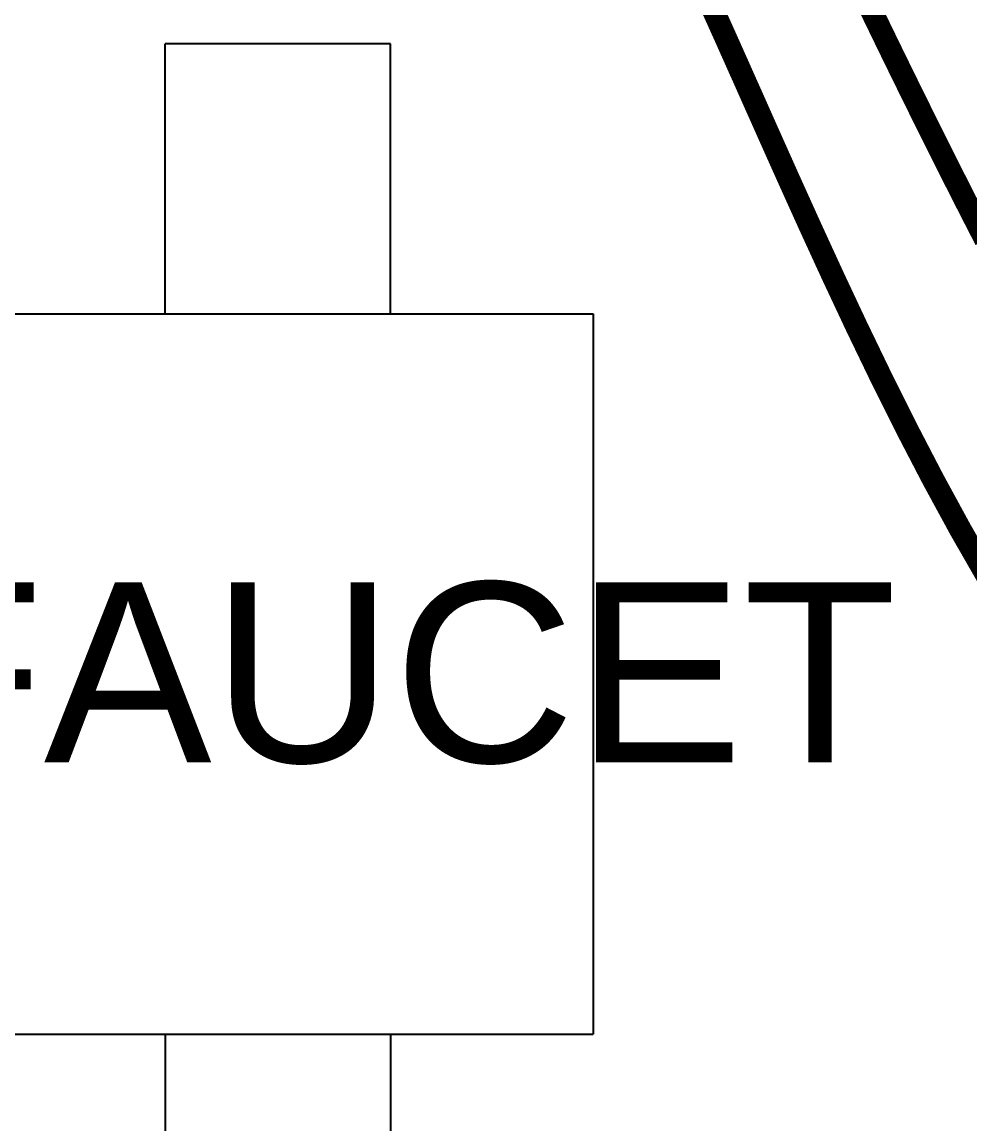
# Model space of a CAD drawing. Header units: inches. Extents: x -1574 to 492, y -294 to 234.
# Drawn here: x -729.71 to -724.45, y -156.64 to -150.53 of the extents above; entities that cross this region are included whole.
import ezdxf
from ezdxf.enums import TextEntityAlignment as Align

# ---------------------------------------------------------------- set-up
doc = ezdxf.new("R2010")
doc.units = ezdxf.units.IN
doc.header["$MEASUREMENT"] = 0
doc.layers.add('EXTERIOR ELEC EQUIP', color=190, linetype='Continuous')
doc.layers.add('EXTERIOR PLUMB EQUIP', color=250, linetype='Continuous')
doc.styles.get("Standard").update_dxf_attribs({"font": 'ARIAL.TTF'})

# ---------------------------------------------------------------- blocks, each defined once
blk = doc.blocks.new('INTELFAU')
for p, q in [((6.375, 5.5), (5.125, 5.5)), ((5.125, 4), (5.125, 5.5)), ((6.375, 4), (6.375, 5.5)), ((0, 4), (7.5, 4)), ((7.5, 4), (7.5, 0)), ((0, 0), (7.5, 0)), ((5.125, 0), (5.125, -4)), ((6.375, 0), (6.375, -4))]:
    blk.add_line(p, q)

msp = doc.modelspace()

# ---------------------------------------------------------------- linework, layer by layer
at = {"layer": 'EXTERIOR ELEC EQUIP', "const_width": 0.125}
msp.add_lwpolyline([(-725.9155, -150.37366), (-725.80684, -150.61484), (-725.69564, -150.86416), (-725.58138, -151.12103), (-725.46352, -151.38483), (-725.34156, -151.65498), (-725.21498, -151.93087), (-725.08332, -152.21166), (-724.94647, -152.49554), (-724.80435, -152.78048), (-724.65692, -153.06442), (-724.5041, -153.34533), (-724.34585, -153.62115)], dxfattribs=at)
at = {"layer": 'EXTERIOR ELEC EQUIP', "color": 60, "const_width": 0.125}
msp.add_lwpolyline([(-725.00117, -150.45739), (-724.97617, -150.50906), (-724.95099, -150.56099), (-724.92564, -150.61318), (-724.90012, -150.66559), (-724.87445, -150.71823), (-724.84863, -150.77106), (-724.82266, -150.82407), (-724.79656, -150.87724), (-724.77032, -150.93055), (-724.74396, -150.98398), (-724.71747, -151.03752), (-724.69088, -151.09115), (-724.66418, -151.14485), (-724.63737, -151.19859), (-724.61048, -151.25237), (-724.5835, -151.30617), (-724.55643, -151.35996), (-724.52929, -151.41373), (-724.50208, -151.46745), (-724.47482, -151.52112), (-724.44749, -151.57472), (-724.42012, -151.62821), (-724.3927, -151.6816), (-724.36525, -151.73485)], dxfattribs=at)

# ---------------------------------------------------------------- block references
at = {"layer": 'EXTERIOR PLUMB EQUIP'}
msp.add_blockref('INTELFAU', (-734.04296, -156.14558), dxfattribs=at)

# ---------------------------------------------------------------- texts
msp.add_text('INTELLIFAUCET', height=1, dxfattribs=at).set_placement((-730.21322, -154.63635), align=Align.CENTER)

doc.saveas('drawing.dxf')
